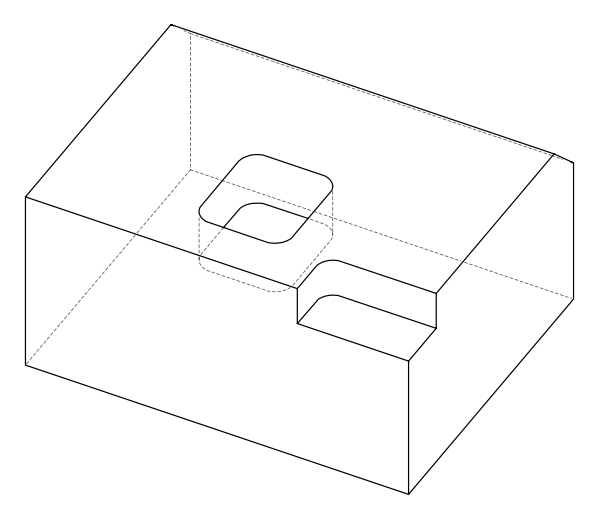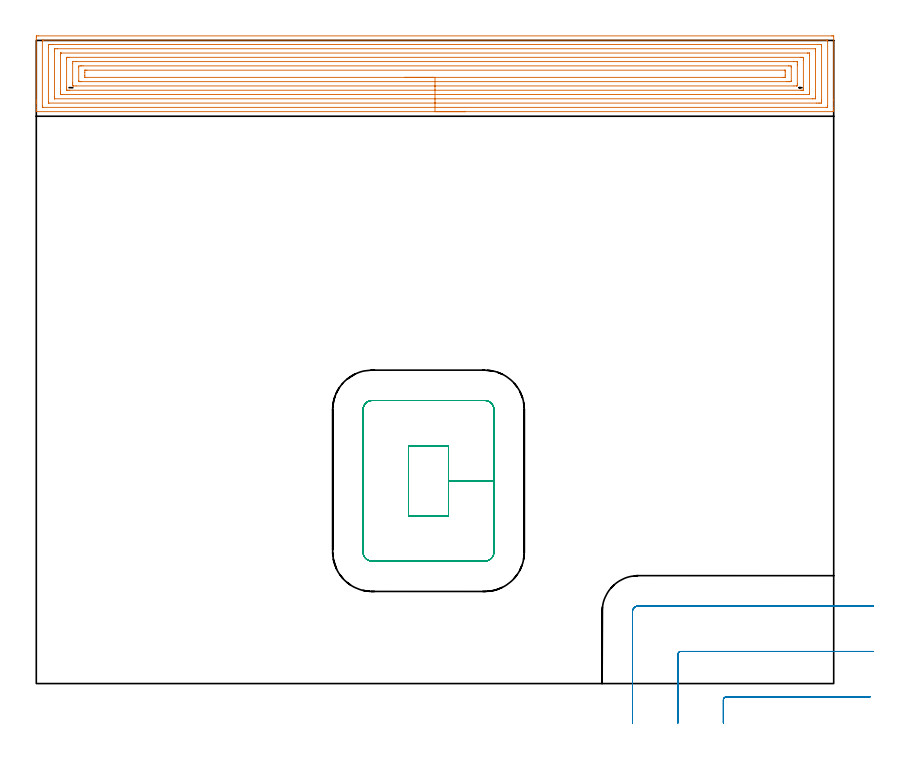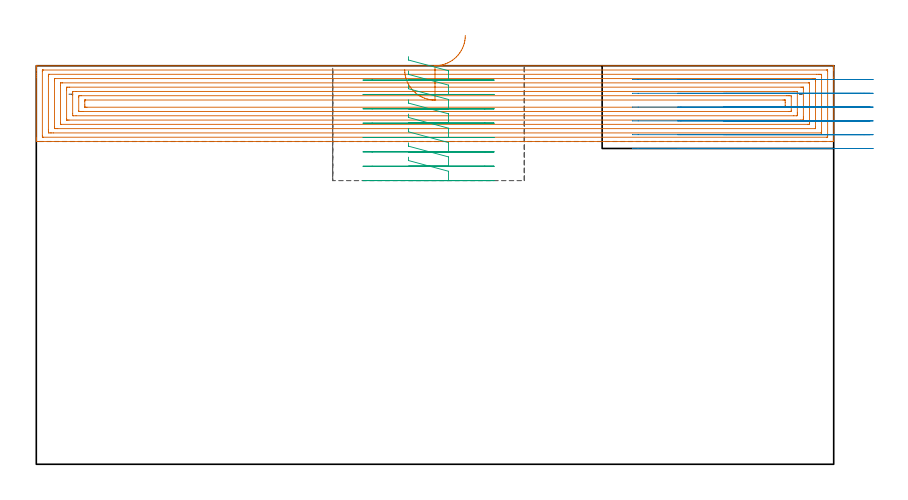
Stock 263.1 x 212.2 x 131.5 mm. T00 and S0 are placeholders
(PLAN: 3 operations, 1 tool changes, 28.3 min)
(1 AREA_MILL | FG_CHAMFER_SURFACE | UGT0205_001 | 19.37 min | 82214 mm3)
(2 MILL_CORNER_NOTCH_RECTANGULAR | CORNER_NOTCH_RECTANGULAR | UGT0201_094 | Follow Part, ap 5, ae 75% | 3.56 min | 73426 mm3)
(3 MILL_RECTANGULAR_POCKET | POCKET_RECTANGULAR_STRAIGHT | UGT0201_094 | Follow Part, ap 5, ae 75% | 5.39 min | 169379 mm3)
(TOOL UGT0205_001 | Chamfer Mill 20 x 3 x 45 deg. | D20 FL50 Z2)
(TOOL UGT0201_094 | End mill 20 mm | D20 FL38 Z4)
(OP 1 AREA_MILL)
G17 G21 G94 G90
T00 M6
G54
G17 G0 G90 X141.55 Y188.7 S1061 M3
G43 Z141.5 H0
G94 G1 X141.512 Z140.628 F250.
X141.398 Z139.763
X141.209 Z138.912
X140.947 Z138.08
X140.613 Z137.274
X140.21 Z136.5
X139.742 Z135.764
X139.21 Z135.072
X138.621 Z134.429
X137.978 Z133.839
X137.286 Z133.308
X136.55 Z132.84
X135.776 Z132.437
X134.97 Z132.103
X134.138 Z131.841
X133.286 Z131.652
X132.422 Z131.538
X131.55 Z131.5
X0.176
X0.01 Y188.703 Z131.488
X0.007 Y188.732 Z131.46
X0. Y189.116 Z131.084
Y189.415 Z130.784
Y190.114 Z130.081
Y191.35 Z128.846
Y191.888 Z128.307
Y192.506 Z127.689
Y212.555 Z107.643
X0.004 Y213.173 Z107.025
X0.008 Y213.692 Z106.506
X0.097 Y213.695 Z106.503
X0.623 Y213.7 Z106.5
X262.477
X262.843 Y213.696 Z106.502
X263.09 Y213.692 Z106.506
X263.1 Y213.441 Z106.756
Y192.506 Z127.689
Y190.114 Z130.081
Y189.415 Z130.784
Y189.115 Z131.084
Y188.733 Z131.458
X263.091 Y188.702 Z131.488
X262.924 Y188.7 Z131.5
X131.55
Y190.114 Z130.086
X2.41
X2.187 Y190.116 Z130.084
X2.076 Y190.118 Z130.082
X2.023 Y190.121 Z130.079
X2.009 Y190.127 Z130.073
X2.007 Y190.145 Z130.055
X2.003 Y190.257 Z129.943
X2. Y190.521 Z129.679
X2.001 Y211.806 Z108.394
X2.006 Y212.213 Z107.987
X2.01 Y212.266 Z107.934
X2.014 Y212.28 Z107.92
X2.021 Y212.281 Z107.919
X2.075 Y212.284 Z107.916
X2.187 Y212.285 Z107.915
X2.41 Y212.286 Z107.914
X260.69
X260.913 Y212.284 Z107.916
X261.024 Y212.282 Z107.918
X261.077 Y212.279 Z107.921
X261.091 Y212.273 Z107.927
X261.093 Y212.255 Z107.945
X261.097 Y212.143 Z108.057
X261.1 Y211.879 Z108.321
X261.099 Y190.594 Z129.606
X261.094 Y190.187 Z130.013
X261.09 Y190.134 Z130.066
X261.086 Y190.12 Z130.08
X261.079 Y190.119 Z130.081
X261.025 Y190.116 Z130.084
X260.913 Y190.115 Z130.085
X260.69 Y190.114 Z130.086
X131.55
Y191.528 Z128.672
X4.198 Y191.529 Z128.671
X4.077 Y191.531 Z128.669
X4.034 Y191.533 Z128.667
X4.017 Y191.534 Z128.666
X4.01 Y191.562 Z128.638
X4.005 Y191.692 Z128.508
X4.001 Y191.888 Z128.312
X4. Y192.084 Z128.116
Y209.821 Z110.379
X4.004 Y210.512 Z109.688
X4.009 Y210.7 Z109.5
X4.026 Y210.865 Z109.335
X4.198 Y210.867 Z109.333
X4.73 Y210.87 Z109.33
X5.091 Y210.871 Z109.329
X5.623 Y210.872 Z109.328
X258.902 Y210.871 Z109.329
X259.023 Y210.869 Z109.331
X259.066 Y210.867 Z109.333
X259.083 Y210.866 Z109.334
X259.09 Y210.838 Z109.362
X259.095 Y210.708 Z109.492
X259.099 Y210.512 Z109.688
X259.1 Y210.316 Z109.884
Y192.579 Z127.621
X259.096 Y191.888 Z128.312
X259.091 Y191.7 Z128.5
X259.074 Y191.535 Z128.665
X258.902 Y191.533 Z128.667
X258.37 Y191.53 Z128.67
X258.009 Y191.529 Z128.671
X257.477 Y191.528 Z128.672
X131.55
Y192.943 Z127.257
X6.104
X6.037 Y192.944 Z127.256
X6.015 Y192.946 Z127.254
X6.01 Y192.948 Z127.252
X6.006 Y192.956 Z127.244
X6.003 Y193.009 Z127.191
X6.001 Y193.221 Z126.979
X6. Y193.647 Z126.553
Y208.724 Z111.476
X6.004 Y209.174 Z111.026
X6.008 Y209.392 Z110.808
X6.01 Y209.442 Z110.758
X6.053 Y209.45 Z110.75
X6.159 Y209.453 Z110.747
X6.879 Y209.457 Z110.743
X7.048
X256.996
X257.063 Y209.456 Z110.744
X257.085 Y209.454 Z110.746
X257.09 Y209.452 Z110.748
X257.094 Y209.444 Z110.756
X257.097 Y209.391 Z110.809
X257.099 Y209.179 Z111.021
X257.1 Y208.753 Z111.447
Y193.676 Z126.524
X257.096 Y193.226 Z126.974
X257.092 Y193.008 Z127.192
X257.09 Y192.958 Z127.242
X257.047 Y192.95 Z127.25
X256.941 Y192.947 Z127.253
X256.221 Y192.943 Z127.257
X256.052
X131.55
Y194.357 Z125.843
X8.666
X8.473 Y194.359 Z125.841
X8.088 Y194.364 Z125.836
X8.009 Y194.37 Z125.83
X8.006 Y194.396 Z125.804
X8.002 Y194.454 Z125.746
X8.001 Y194.548 Z125.652
X8. Y195.21 Z124.99
Y207.626 Z112.574
X8.002 Y207.852 Z112.348
X8.007 Y208.016 Z112.184
X8.009 Y208.031 Z112.169
X8.05 Y208.036 Z112.164
X8.151 Y208.04 Z112.16
X8.28 Y208.043 Z112.157
X254.434
X254.627 Y208.041 Z112.159
X255.012 Y208.036 Z112.164
X255.091 Y208.03 Z112.17
X255.094 Y208.004 Z112.196
X255.098 Y207.946 Z112.254
X255.099 Y207.852 Z112.348
X255.1 Y207.19 Z113.01
Y194.774 Z125.426
X255.098 Y194.548 Z125.652
X255.093 Y194.384 Z125.816
X255.091 Y194.369 Z125.831
X255.05 Y194.364 Z125.836
X254.949 Y194.36 Z125.84
X254.82 Y194.357 Z125.843
X131.55
Y195.771 Z124.429
X11.008 Y195.772 Z124.428
X10.454 Y195.775 Z124.425
X10.108 Y195.778 Z124.422
X10.01 Y195.789 Z124.411
X10.004 Y195.881 Z124.319
X10.001 Y196.322 Z123.878
X10. Y196.772 Z123.428
Y206.078 Z114.122
X10.002 Y206.526 Z113.674
X10.008 Y206.592 Z113.608
X10.012 Y206.622 Z113.578
X10.038 Y206.624 Z113.576
X10.176 Y206.626 Z113.574
X10.454 Y206.628 Z113.572
X10.792 Y206.629 Z113.571
X252.092 Y206.628 Z113.572
X252.646 Y206.625 Z113.575
X252.992 Y206.622 Z113.578
X253.09 Y206.611 Z113.589
X253.096 Y206.519 Z113.681
X253.099 Y206.078 Z114.122
X253.1 Y205.628 Z114.572
Y196.322 Z123.878
X253.098 Y195.874 Z124.326
X253.092 Y195.808 Z124.392
X253.088 Y195.778 Z124.422
X253.062 Y195.776 Z124.424
X252.924 Y195.774 Z124.426
X252.646 Y195.772 Z124.428
X252.308 Y195.771 Z124.429
X131.55
Y197.185 Z123.015
X13.135
X12.264 Y197.186 Z123.014
X12.241 Y197.188 Z123.012
X12.01 Y197.209 Z122.991
X12.003 Y197.445 Z122.755
X12. Y198.096 Z122.104
Y198.335 Z121.865
X12.001 Y204.542 Z115.658
X12.01 Y205.191 Z115.009
X12.219 Y205.212 Z114.988
X12.241 Y205.213 Z114.987
X13.111 Y205.215 Z114.985
X249.941
X250.836 Y205.214 Z114.986
X250.859 Y205.212 Z114.988
X251.09 Y205.191 Z115.009
X251.097 Y204.955 Z115.245
X251.1 Y204.304 Z115.896
Y204.065 Z116.135
X251.099 Y197.858 Z122.342
X251.09 Y197.209 Z122.991
X250.881 Y197.188 Z123.012
X250.859 Y197.187 Z123.013
X249.989 Y197.185 Z123.015
X131.55
Y198.6 Z121.601
X14.922 Z121.6
X14.412 Y198.602 Z121.598
X14.028 Y198.607 Z121.593
X14.002 Y198.983 Z121.217
X14. Y199.011 Z121.189
X14.001 Y203.444 Z116.756
X14.028 Y203.793 Z116.407
X14.538 Y203.799 Z116.401
X14.922 Y203.8 Z116.4
X15.43 Y203.801 Z116.399
X248.178 Y203.8 Z116.4
X248.688 Y203.798 Z116.402
X249.072 Y203.793 Z116.407
X249.098 Y203.417 Z116.783
X249.1 Y203.389 Z116.811
X249.099 Y198.956 Z121.244
X249.072 Y198.607 Z121.593
X248.562 Y198.601 Z121.599
X248.178 Y198.6 Z121.6
X247.67 Z121.601
X131.55
Y200.014 Z120.186
X16.269
X16.122 Y200.015 Z120.185
X16.049 Y200.018 Z120.182
X16.019 Y200.02 Z120.18
X16.01 Y200.038 Z120.162
X16.001 Y200.573 Z119.627
Y201.643 Z118.557
X16.008 Y202.339 Z117.861
X16.016 Y202.38 Z117.82
X16.055 Y202.382 Z117.818
X16.148 Y202.385 Z117.815
X16.335 Y202.386 Z117.814
X16.71
X246.831
X246.978 Y202.385 Z117.815
X247.051 Y202.382 Z117.818
X247.081 Y202.38 Z117.82
X247.09 Y202.362 Z117.838
X247.099 Y201.827 Z118.373
Y200.757 Z119.443
X247.092 Y200.061 Z120.139
X247.084 Y200.02 Z120.18
X247.045 Y200.018 Z120.182
X246.952 Y200.015 Z120.185
X246.765 Y200.014 Z120.186
X246.39
X131.55
X130.678 Z120.224
X129.814 Z120.338
X128.962 Z120.527
X128.13 Z120.789
X127.324 Z121.123
X126.55 Z121.526
X125.814 Z121.995
X125.122 Z122.526
X124.479 Z123.115
X123.89 Z123.758
X123.358 Z124.451
X122.89 Z125.186
X122.487 Z125.96
X122.153 Z126.766
X121.891 Z127.598
X121.702 Z128.45
X121.588 Z129.315
X121.55 Z130.186
G0 Z141.5
M5
M2
(OP 2 MILL_CORNER_NOTCH_RECTANGULAR)
G17 G21 G94 G90
T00 M6
G54
G17 G0 G90 X275.08 Y-4.4 S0 M3
G43 Z141.5 H0
Z126.95
G94 G1 X272.08 F250.
X227.696 F500.
G3 X226.7 Y-5.396 R1.
G1 Y-10.
Y-13. F250.
G0 Z141.5
X276.1 Y10.6
Z126.95
G1 X273.1
X212.696 F500.
G3 X211.7 Y9.604 R1.
G1 Y-10.
Y-13. F250.
G0 Z141.5
X276.1 Y25.6
Z126.95
G1 X273.1
X198.6 F500.
G3 X196.7 Y23.7 R1.9
G1 Y-10.
Y-13. F250.
G0 Z141.5
X275.08 Y-4.4
Z122.4
G1 X272.08
X227.696 F500.
G3 X226.7 Y-5.396 R1.
G1 Y-10.
Y-13. F250.
G0 Z141.5
X276.1 Y10.6
Z122.4
G1 X273.1
X212.696 F500.
G3 X211.7 Y9.604 R1.
G1 Y-10.
Y-13. F250.
G0 Z141.5
X276.1 Y25.6
Z122.4
G1 X273.1
X198.6 F500.
G3 X196.7 Y23.7 R1.9
G1 Y-10.
Y-13. F250.
G0 Z141.5
X275.08 Y-4.4
Z117.85
G1 X272.08
X227.696 F500.
G3 X226.7 Y-5.396 R1.
G1 Y-10.
Y-13. F250.
G0 Z141.5
X276.1 Y10.6
Z117.85
G1 X273.1
X212.696 F500.
G3 X211.7 Y9.604 R1.
G1 Y-10.
Y-13. F250.
G0 Z141.5
X276.1 Y25.6
Z117.85
G1 X273.1
X198.6 F500.
G3 X196.7 Y23.7 R1.9
G1 Y-10.
Y-13. F250.
G0 Z141.5
X275.08 Y-4.4
Z113.3
G1 X272.08
X227.696 F500.
G3 X226.7 Y-5.396 R1.
G1 Y-10.
Y-13. F250.
G0 Z141.5
X276.1 Y10.6
Z113.3
G1 X273.1
X212.696 F500.
G3 X211.7 Y9.604 R1.
G1 Y-10.
Y-13. F250.
G0 Z141.5
X276.1 Y25.6
Z113.3
G1 X273.1
X198.6 F500.
G3 X196.7 Y23.7 R1.9
G1 Y-10.
Y-13. F250.
G0 Z141.5
X275.08 Y-4.4
Z108.75
G1 X272.08
X227.696 F500.
G3 X226.7 Y-5.396 R1.
G1 Y-10.
Y-13. F250.
G0 Z141.5
X276.1 Y10.6
Z108.75
G1 X273.1
X212.696 F500.
G3 X211.7 Y9.604 R1.
G1 Y-10.
Y-13. F250.
G0 Z141.5
X276.1 Y25.6
Z108.75
G1 X273.1
X198.6 F500.
G3 X196.7 Y23.7 R1.9
G1 Y-10.
Y-13. F250.
G0 Z141.5
X275.08 Y-4.4
Z104.2
G1 X272.08
X227.696 F500.
G3 X226.7 Y-5.396 R1.
G1 Y-10.
Y-13. F250.
G0 Z141.5
X276.1 Y10.6
Z104.2
G1 X273.1
X212.696 F500.
G3 X211.7 Y9.604 R1.
G1 Y-10.
Y-13. F250.
G0 Z141.5
X276.1 Y25.6
Z104.2
G1 X273.1
X198.6 F500.
G3 X196.7 Y23.7 R1.9
G1 Y-10.
Y-13. F250.
G0 Z141.5
M5
M2
(OP 3 MILL_RECTANGULAR_POCKET)
G17 G21 G94 G90
T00 M6
G54
G17 G0 G90 X122.8 Y59.577 S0 M3
G43 Z141.5 H0
Z134.5
G94 G1 Y55.4 Z133.381 F250.
X136. Z129.844
Y66.9 Z126.762
Y78.4 F500.
X122.8
Y55.4
X136.
Y66.9
X151.
Y90.4
G3 X148. Y93.4 R3.
G1 X110.8
G3 X107.8 Y90.4 R3.
G1 Y43.4
G3 X110.8 Y40.4 R3.
G1 X148.
G3 X151. Y43.4 R3.
G1 Y66.9
Y67.9
G0 X122.8 Y59.577 Z129.762
G1 Y55.4 Z128.643 F250.
X136. Z125.106
Y66.9 Z122.025
Y78.4 F500.
X122.8
Y55.4
X136.
Y66.9
X151.
Y90.4
G3 X148. Y93.4 R3.
G1 X110.8
G3 X107.8 Y90.4 R3.
G1 Y43.4
G3 X110.8 Y40.4 R3.
G1 X148.
G3 X151. Y43.4 R3.
G1 Y66.9
Y67.9
G0 X122.8 Y59.577 Z125.025
G1 Y55.4 Z123.906 F250.
X136. Z120.369
Y66.9 Z117.287
Y78.4 F500.
X122.8
Y55.4
X136.
Y66.9
X151.
Y90.4
G3 X148. Y93.4 R3.
G1 X110.8
G3 X107.8 Y90.4 R3.
G1 Y43.4
G3 X110.8 Y40.4 R3.
G1 X148.
G3 X151. Y43.4 R3.
G1 Y66.9
Y67.9
G0 X122.8 Y59.577 Z120.287
G1 Y55.4 Z119.168 F250.
X136. Z115.631
Y66.9 Z112.55
Y78.4 F500.
X122.8
Y55.4
X136.
Y66.9
X151.
Y90.4
G3 X148. Y93.4 R3.
G1 X110.8
G3 X107.8 Y90.4 R3.
G1 Y43.4
G3 X110.8 Y40.4 R3.
G1 X148.
G3 X151. Y43.4 R3.
G1 Y66.9
Y67.9
G0 X122.8 Y59.577 Z115.55
G1 Y55.4 Z114.431 F250.
X136. Z110.894
Y66.9 Z107.812
Y78.4 F500.
X122.8
Y55.4
X136.
Y66.9
X151.
Y90.4
G3 X148. Y93.4 R3.
G1 X110.8
G3 X107.8 Y90.4 R3.
G1 Y43.4
G3 X110.8 Y40.4 R3.
G1 X148.
G3 X151. Y43.4 R3.
G1 Y66.9
Y67.9
G0 X122.8 Y59.577 Z110.812
G1 Y55.4 Z109.693 F250.
X136. Z106.156
Y66.9 Z103.075
Y78.4 F500.
X122.8
Y55.4
X136.
Y66.9
X151.
Y90.4
G3 X148. Y93.4 R3.
G1 X110.8
G3 X107.8 Y90.4 R3.
G1 Y43.4
G3 X110.8 Y40.4 R3.
G1 X148.
G3 X151. Y43.4 R3.
G1 Y66.9
Y67.9
G0 X122.8 Y59.577 Z106.075
G1 Y55.4 Z104.956 F250.
X136. Z101.419
Y66.9 Z98.337
Y78.4 F500.
X122.8
Y55.4
X136.
Y66.9
X151.
Y90.4
G3 X148. Y93.4 R3.
G1 X110.8
G3 X107.8 Y90.4 R3.
G1 Y43.4
G3 X110.8 Y40.4 R3.
G1 X148.
G3 X151. Y43.4 R3.
G1 Y66.9
Y67.9
G0 X122.8 Y59.577 Z101.337
G1 Y55.4 Z100.218 F250.
X136. Z96.681
Y66.9 Z93.6
Y78.4 F500.
X122.8
Y55.4
X136.
Y66.9
X151.
Y90.4
G3 X148. Y93.4 R3.
G1 X110.8
G3 X107.8 Y90.4 R3.
G1 Y43.4
G3 X110.8 Y40.4 R3.
G1 X148.
G3 X151. Y43.4 R3.
G1 Y66.9
Y67.9
G0 Z141.5
M5
M2
